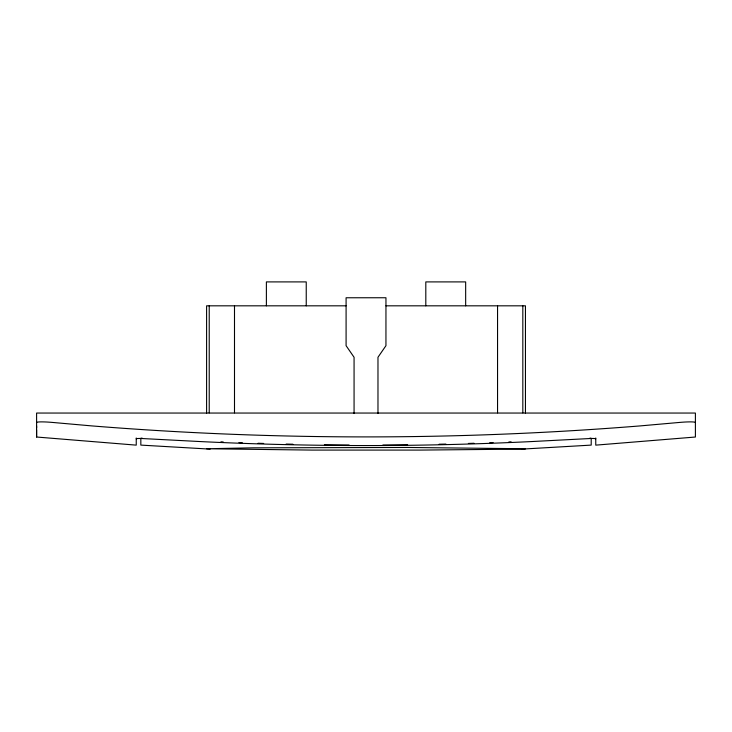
<?xml version="1.0" encoding="UTF-8"?>
<svg xmlns="http://www.w3.org/2000/svg" width="732" height="732" viewBox="0 0 732 732"><rect width="100%" height="100%" fill="white"/><g stroke="black" fill="none" stroke-linecap="round" stroke-linejoin="round"><path stroke-width="1.1" d="M136.244 437.992L136.244 445.138L36.6 437.022L36.6 413.049L695.4 413.049L695.4 437.022L595.757 445.138L595.757 437.992M36.6 422.547L37.14 422.199A15.848 1.51 5.1 0 1 52.539 422.437L91.473 425.878A3424.14 3424.14 0 0 0 640.527 425.878L679.461 422.437A15.848 1.51 -5.1 0 1 694.86 422.199L695.4 422.547M521.879 449.119L525.448 448.753L407.285 447.462L253.29 447.828L206.598 448.753L311.942 450.089L420.104 450.089L521.879 449.119L591.209 445.102L591.209 438.331L589.937 438.093M142.109 438.093L140.837 438.331L140.837 445.102L210.166 449.119M346.09 305.82L206.598 305.82L206.598 413.305M385.947 305.82L525.448 305.82L525.448 413.305M522.822 305.82L522.822 412.857M497.55 305.82L497.55 412.857M465.662 305.82L465.662 281.902L425.804 281.902L425.804 305.82M377.977 413.534L377.977 357.262L385.947 345.687L385.956 297.75L346.09 297.768L346.09 345.687L354.068 357.262L354.068 413.534M306.241 305.82L306.241 281.902L266.384 281.902L266.384 305.82M234.496 305.82L234.496 412.857M209.224 305.82L209.224 412.857M36.6 425.914L36.6 427.909M36.6 429.913L36.6 437.022M511.101 441.844A3297.138 3297.138 0 0 1 508.85 441.936M493.112 442.586A3297.138 3297.138 0 0 1 489.745 442.714M473.997 443.263A3297.138 3297.138 0 0 1 468.379 443.446M445.889 444.068A3297.138 3297.138 0 0 1 439.136 444.223M407.632 444.772A3297.138 3297.138 0 0 1 382.854 444.992M349.109 444.992A3297.138 3297.138 0 0 1 324.386 444.772M292.91 444.223A3297.138 3297.138 0 0 1 286.157 444.068M263.666 443.446A3297.138 3297.138 0 0 1 258.048 443.263M242.31 442.714A3297.138 3297.138 0 0 1 238.934 442.586M223.196 441.936A3297.138 3297.138 0 0 1 220.945 441.844M136.244 438.816A15.894 0.961 4.1 0 1 140.91 438.468L200.76 441.588A3432.796 3432.796 0 0 0 531.24 441.579L591.09 438.468A15.894 0.961 -4.1 0 1 595.757 438.816"/></g></svg>
